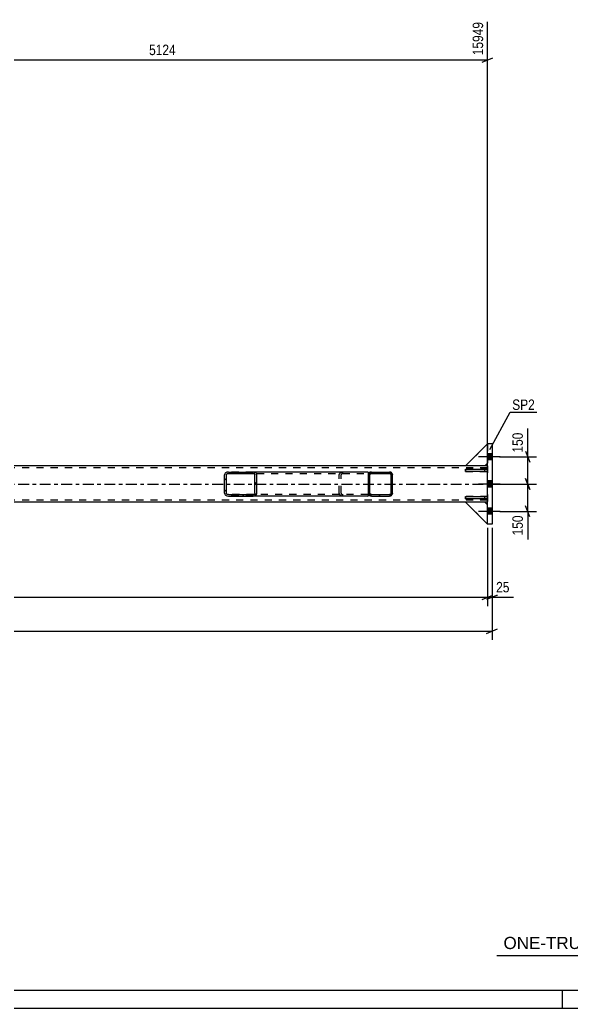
# Model space of a CAD drawing. Header units: millimetres. Extents: x -109 to 1080, y -501 to 340.
# Drawn here: x 510.8 to 662.5, y -501.5 to -230.1 of the extents above; entities that cross this region are included whole.
import ezdxf

# ---------------------------------------------------------------- set-up
doc = ezdxf.new("R2010")
doc.units = ezdxf.units.MM
doc.linetypes.add('DXK_LINE_DOT2', pattern=[3.9198, 1.9599, -1.9599])
doc.linetypes.add('DXK_LINE_DOT3', pattern=[5.9187, 2.979, -0.9799, 0.9799, -0.9799])
doc.styles.add('Arial', font='ARIAL.TTF', dxfattribs={"height": 0.2})
doc.styles.add('Arial Narrow', font='ARIALN.TTF', dxfattribs={"height": 0.2})

# ---------------------------------------------------------------- blocks, each defined once
blk = doc.blocks.new('Unknown-389666448-1162')
at = {"color": 5, "linetype": 'Continuous'}
for p, q in [((-104.17, -496.49), (1074.83, -496.49)), ((659.83, -501.49), (659.83, -496.49)), ((-109.17, -501.49), (1079.83, -501.49))]:
    blk.add_line(p, q, dxfattribs=at)
blk = doc.blocks.new('Unknown-389666448-28956')
at = {"color": 7, "linetype": 'Continuous'}
blk.add_line((641.83, -486.99), (711.83, -486.99), dxfattribs=at)
at = {"color": 7, "style": 'Arial'}
blk.add_text('ONE-TRUSS MARKED AS TR6', height=3.3428, dxfattribs=at).set_placement((643.67, -485.24))
blk = doc.blocks.new('Part-389666448-3770 - 3640')
at = {"color": 7, "linetype": 'DXK_LINE_DOT2'}
for p, q in [((638.52, -362.58), (633.27, -362.58)), ((633.27, -362.58), (639.27, -368.58)), ((639.27, -363.33), (638.52, -362.58)), ((639.27, -368.58), (639.27, -363.33))]:
    blk.add_line(p, q, dxfattribs=at)
blk = doc.blocks.new('Part-389666448-3706 - 3640')
at = {"color": 2, "linetype": 'Continuous'}
for p, q in [((633.28, -354.13), (633.28, -353.53)), ((633.28, -353.53), (639.28, -353.53)), ((639.28, -354.13), (633.28, -354.13)), ((639.28, -353.53), (639.28, -354.13))]:
    blk.add_line(p, q, dxfattribs=at)
at = {"color": 7, "linetype": 'DXK_LINE_DOT2'}
blk.add_line((638.53, -354.13), (638.53, -353.53), dxfattribs=at)
blk = doc.blocks.new('Part-389666448-3771 - 3640')
at = {"color": 7, "linetype": 'DXK_LINE_DOT2'}
for p, q in [((638.52, -362.58), (633.27, -362.58)), ((633.27, -362.58), (639.27, -368.58)), ((639.27, -363.33), (638.52, -362.58)), ((639.27, -368.58), (639.27, -363.33))]:
    blk.add_line(p, q, dxfattribs=at)
blk = doc.blocks.new('Part-389666448-3707 - 3640')
at = {"color": 7, "linetype": 'DXK_LINE_DOT2'}
for p, q in [((639.28, -361.03), (633.28, -361.03)), ((633.28, -361.03), (633.28, -361.63)), ((633.28, -361.63), (639.28, -361.63)), ((638.53, -361.63), (638.53, -361.03)), ((639.28, -361.63), (639.28, -361.03))]:
    blk.add_line(p, q, dxfattribs=at)
blk = doc.blocks.new('Part-389666448-3649 - 3640')
at = {"color": 2, "linetype": 'Continuous'}
for p, q in [((623.18, -352.58), (466.54, -352.58)), ((633.27, -352.58), (623.28, -352.58)), ((639.27, -352.58), (638.52, -352.58)), ((623.18, -362.58), (13.24, -362.58)), ((633.27, -362.58), (623.28, -362.58)), ((639.27, -362.58), (638.52, -362.58))]:
    blk.add_line(p, q, dxfattribs=at)
at = {"color": 7, "linetype": 'DXK_LINE_DOT2'}
for p, q in [((638.52, -352.58), (633.27, -352.58)), ((639.27, -352.58), (639.27, -362.58)), ((623.18, -353.18), (13.24, -353.18)), ((639.27, -353.18), (623.28, -353.18)), ((623.18, -361.98), (13.24, -361.98)), ((639.27, -361.98), (623.28, -361.98)), ((638.52, -362.58), (633.27, -362.58))]:
    blk.add_line(p, q, dxfattribs=at)
at = {"color": 7, "linetype": 'DXK_LINE_DOT3'}
for p, q in [((13.24, -357.58), (623.18, -357.58)), ((623.28, -357.58), (639.27, -357.58))]:
    blk.add_line(p, q, dxfattribs=at)
blk = doc.blocks.new('Part-389666448-3768 - 3640')
at = {"color": 7, "linetype": 'DXK_LINE_DOT2'}
for p, q in [((633.27, -352.58), (639.27, -346.58)), ((639.27, -346.58), (639.27, -351.83)), ((638.52, -352.58), (633.27, -352.58)), ((639.27, -351.83), (638.52, -352.58))]:
    blk.add_line(p, q, dxfattribs=at)
blk = doc.blocks.new('Part-389666448-3769 - 3640')
at = {"color": 2, "linetype": 'Continuous'}
for p, q in [((638.52, -362.58), (633.27, -362.58)), ((633.27, -362.58), (639.27, -368.58)), ((639.27, -363.33), (638.52, -362.58))]:
    blk.add_line(p, q, dxfattribs=at)
at = {"color": 7, "linetype": 'DXK_LINE_DOT2'}
blk.add_line((639.27, -368.58), (639.27, -363.33), dxfattribs=at)
blk = doc.blocks.new('Part-389666448-3705 - 3640')
at = {"color": 2, "linetype": 'Continuous'}
for p, q in [((633.28, -361.63), (633.28, -361.03)), ((633.28, -361.03), (639.28, -361.03)), ((639.28, -361.63), (633.28, -361.63)), ((639.28, -361.03), (639.28, -361.63))]:
    blk.add_line(p, q, dxfattribs=at)
at = {"color": 7, "linetype": 'DXK_LINE_DOT2'}
blk.add_line((638.53, -361.63), (638.53, -361.03), dxfattribs=at)
blk = doc.blocks.new('Part-389666448-3708 - 3640')
at = {"color": 7, "linetype": 'DXK_LINE_DOT2'}
for p, q in [((639.28, -353.53), (633.28, -353.53)), ((633.28, -353.53), (633.28, -354.13)), ((633.28, -354.13), (639.28, -354.13)), ((638.53, -354.13), (638.53, -353.53)), ((639.28, -354.13), (639.28, -353.53))]:
    blk.add_line(p, q, dxfattribs=at)
blk = doc.blocks.new('Part-389666448-3714 - 3640')
at = {"color": 2, "linetype": 'Continuous'}
for p, q in [((633.27, -352.58), (639.27, -346.58)), ((638.52, -352.58), (633.27, -352.58)), ((639.27, -351.83), (638.52, -352.58))]:
    blk.add_line(p, q, dxfattribs=at)
at = {"color": 7, "linetype": 'DXK_LINE_DOT2'}
blk.add_line((639.27, -351.83), (639.27, -346.58), dxfattribs=at)
blk = doc.blocks.new('Bolt-389666448-3724 - 3640')
at = {"linetype": 'Continuous'}
for points in [[(639.27, -349.25), (639.27, -350.9), (640.52, -350.9), (640.52, -349.25)], [(639.27, -349.25), (639.27, -350.9), (640.52, -350.9), (640.52, -349.25)], [(639.27, -349.25), (639.27, -350.9), (640.52, -350.9), (640.52, -349.25)], [(639.27, -349.25), (639.27, -350.9), (640.52, -350.9), (640.52, -349.25)], [(639.27, -356.75), (639.27, -358.4), (640.52, -358.4), (640.52, -356.75)], [(639.27, -356.75), (639.27, -358.4), (640.52, -358.4), (640.52, -356.75)], [(639.27, -364.25), (639.27, -365.9), (640.52, -365.9), (640.52, -364.25)], [(639.27, -364.25), (639.27, -365.9), (640.52, -365.9), (640.52, -364.25)], [(639.27, -364.25), (639.27, -365.9), (640.52, -365.9), (640.52, -364.25)], [(639.27, -364.25), (639.27, -365.9), (640.52, -365.9), (640.52, -364.25)]]:
    blk.add_hatch(color=1, dxfattribs=at).paths.add_polyline_path(points)
at = {"color": 1, "linetype": 'Continuous'}
for p, q in [((640.52, -349.25), (639.27, -349.25)), ((640.52, -349.25), (639.27, -349.25)), ((640.52, -349.25), (639.27, -349.25)), ((640.52, -349.25), (639.27, -349.25)), ((642.72, -350.08), (636.77, -350.08)), ((642.72, -350.08), (636.77, -350.08)), ((642.72, -350.08), (636.77, -350.08)), ((642.72, -350.08), (636.77, -350.08)), ((640.52, -350.9), (639.27, -350.9)), ((640.52, -350.9), (639.27, -350.9)), ((640.52, -350.9), (639.27, -350.9)), ((640.52, -350.9), (639.27, -350.9)), ((642.72, -357.58), (636.77, -357.58)), ((642.72, -357.58), (636.77, -357.58)), ((640.52, -356.75), (639.27, -356.75)), ((640.52, -356.75), (639.27, -356.75)), ((640.52, -358.4), (639.27, -358.4)), ((640.52, -358.4), (639.27, -358.4)), ((642.72, -365.08), (636.77, -365.08)), ((642.72, -365.08), (636.77, -365.08)), ((642.72, -365.08), (636.77, -365.08)), ((642.72, -365.08), (636.77, -365.08)), ((640.52, -364.25), (639.27, -364.25)), ((640.52, -364.25), (639.27, -364.25)), ((640.52, -364.25), (639.27, -364.25)), ((640.52, -364.25), (639.27, -364.25)), ((640.52, -365.9), (639.27, -365.9)), ((640.52, -365.9), (639.27, -365.9)), ((640.52, -365.9), (639.27, -365.9)), ((640.52, -365.9), (639.27, -365.9))]:
    blk.add_line(p, q, dxfattribs=at)
blk = doc.blocks.new('Part-389666448-3761 - 3640')
at = {"linetype": 'Continuous'}
h = blk.add_hatch(dxfattribs=at)
h.set_pattern_fill('', scale=0.7, style=0, pattern_type=0)
h.set_pattern_definition([(45, (612.6813, -360.8155), (-1.57154, 1.57154), [])])
h.paths.add_polyline_path([(612.38, -360.88), (612.68, -360.82), (612.94, -360.64), (613.11, -360.38), (613.18, -360.08), (613.18, -355.08), (613.11, -354.77), (612.94, -354.51), (612.68, -354.34), (612.38, -354.28), (607.38, -354.28), (607.07, -354.34), (606.81, -354.51), (606.64, -354.77), (606.58, -355.08), (606.58, -360.08), (606.64, -360.38), (606.81, -360.64), (607.07, -360.82), (607.38, -360.88)])
h.paths.add_polyline_path([(607.22, -360.45), (607.09, -360.36), (607.01, -360.23), (606.98, -360.08), (606.98, -355.08), (607.01, -354.92), (607.09, -354.79), (607.22, -354.71), (607.38, -354.68), (612.38, -354.68), (612.53, -354.71), (612.66, -354.79), (612.74, -354.92), (612.78, -355.08), (612.78, -360.08), (612.74, -360.23), (612.66, -360.36), (612.53, -360.45), (612.38, -360.48), (607.38, -360.48)])
at = {"color": 7, "linetype": 'DXK_LINE_DOT2'}
for p, q in [((606.58, -355.08), (606.64, -354.77)), ((606.58, -360.08), (606.58, -355.08)), ((607.01, -354.92), (606.98, -355.08)), ((606.98, -360.08), (606.98, -355.08)), ((607.07, -354.34), (607.38, -354.28)), ((607.38, -354.68), (607.22, -354.71)), ((607.38, -354.28), (612.38, -354.28)), ((607.38, -354.68), (612.38, -354.68)), ((612.38, -354.28), (612.68, -354.34)), ((612.53, -354.71), (612.38, -354.68)), ((612.78, -355.08), (612.74, -354.92)), ((612.78, -360.08), (612.78, -355.08)), ((613.11, -354.77), (613.18, -355.08)), ((613.18, -360.08), (613.18, -355.08)), ((606.64, -360.38), (606.58, -360.08)), ((606.98, -360.08), (607.01, -360.23)), ((607.38, -360.88), (607.07, -360.82)), ((607.22, -360.45), (607.38, -360.48)), ((607.38, -360.48), (612.38, -360.48)), ((607.38, -360.88), (612.38, -360.88)), ((612.38, -360.48), (612.53, -360.45)), ((612.68, -360.82), (612.38, -360.88)), ((612.74, -360.23), (612.78, -360.08)), ((613.18, -360.08), (613.11, -360.38))]:
    blk.add_line(p, q, dxfattribs=at)
at = {"color": 2, "linetype": 'Continuous'}
for p, q in [((606.64, -354.77), (606.58, -355.08)), ((606.58, -360.08), (606.58, -355.08)), ((606.98, -355.08), (607.01, -354.92)), ((606.98, -360.08), (606.98, -355.08)), ((607.38, -354.28), (607.07, -354.34)), ((607.22, -354.71), (607.38, -354.68)), ((607.38, -354.28), (612.38, -354.28)), ((607.38, -354.68), (612.38, -354.68)), ((612.68, -354.34), (612.38, -354.28)), ((612.38, -354.68), (612.53, -354.71)), ((612.74, -354.92), (612.78, -355.08)), ((612.78, -360.08), (612.78, -355.08)), ((613.18, -355.08), (613.11, -354.77)), ((613.18, -360.08), (613.18, -355.08)), ((606.58, -360.08), (606.64, -360.38)), ((607.01, -360.23), (606.98, -360.08)), ((607.07, -360.82), (607.38, -360.88)), ((607.38, -360.48), (607.22, -360.45)), ((607.38, -360.48), (612.38, -360.48)), ((607.38, -360.88), (612.38, -360.88)), ((612.53, -360.45), (612.38, -360.48)), ((612.38, -360.88), (612.68, -360.82)), ((612.78, -360.08), (612.74, -360.23)), ((613.11, -360.38), (613.18, -360.08))]:
    blk.add_line(p, q, dxfattribs=at)
at = {"color": 7, "linetype": 'DXK_LINE_DOT3'}
blk.add_line((609.88, -357.58), (609.88, -357.58), dxfattribs=at)
at = {"color": 7, "linetype": 'DXK_LINE_DOT2'}
for centre, radius, start, end in [((607.38, -355.08), 0.8, 112.5, 157.5), ((607.38, -355.08), 0.4, 112.5, 157.5), ((612.38, -355.08), 0.4, 22.5, 67.5), ((612.38, -355.08), 0.8, 22.5, 67.5), ((607.38, -360.08), 0.8, 202.5, 247.5), ((607.38, -360.08), 0.4, 202.5, 247.5), ((612.38, -360.08), 0.4, 292.5, 337.5), ((612.38, -360.08), 0.8, 292.5, 337.5)]:
    blk.add_arc(centre, radius, start, end, dxfattribs=at)
at = {"color": 2, "linetype": 'Continuous'}
for centre, radius, start, end in [((607.38, -355.08), 0.8, 112.5, 157.5), ((607.38, -355.08), 0.4, 112.5, 157.5), ((612.38, -355.08), 0.4, 22.5, 67.5), ((612.38, -355.08), 0.8, 22.5, 67.5), ((607.38, -360.08), 0.8, 202.5, 247.5), ((607.38, -360.08), 0.4, 202.5, 247.5), ((612.38, -360.08), 0.4, 292.5, 337.5), ((612.38, -360.08), 0.8, 292.5, 337.5)]:
    blk.add_arc(centre, radius, start, end, dxfattribs=at)
blk = doc.blocks.new('Part-389666448-3767 - 3640')
at = {"color": 7, "linetype": 'DXK_LINE_DOT2'}
for p, q in [((633.27, -352.58), (639.27, -346.58)), ((639.27, -346.58), (639.27, -351.83)), ((638.52, -352.58), (633.27, -352.58)), ((639.27, -351.83), (638.52, -352.58))]:
    blk.add_line(p, q, dxfattribs=at)
blk = doc.blocks.new('Part-389666448-3782 - 3640')
at = {"color": 2, "linetype": 'Continuous'}
for p, q in [((639.27, -368.58), (639.27, -346.58)), ((640.52, -346.58), (639.27, -346.58)), ((640.52, -346.58), (640.52, -368.58)), ((640.52, -368.58), (639.27, -368.58))]:
    blk.add_line(p, q, dxfattribs=at)
blk = doc.blocks.new('Part-389666448-3784 - 3640')
at = {"linetype": 'Continuous'}
h = blk.add_hatch(dxfattribs=at)
h.set_pattern_fill('', scale=0.7, style=0, pattern_type=0)
h.set_pattern_definition([(45, (575.3048, -360.8155), (-1.57154, 1.57154), [])])
h.paths.add_polyline_path([(574.89, -360.88), (575.3, -360.82), (575.66, -360.64), (575.89, -360.38), (575.97, -360.08), (575.97, -355.08), (575.89, -354.77), (575.66, -354.51), (575.3, -354.34), (574.89, -354.28), (568.12, -354.28), (567.7, -354.34), (567.35, -354.51), (567.11, -354.77), (567.03, -355.08), (567.03, -360.08), (567.11, -360.38), (567.35, -360.64), (567.7, -360.82), (568.12, -360.88)])
h.paths.add_polyline_path([(567.91, -360.45), (567.73, -360.36), (567.61, -360.23), (567.57, -360.08), (567.57, -355.08), (567.61, -354.92), (567.73, -354.79), (567.91, -354.71), (568.12, -354.68), (574.89, -354.68), (575.1, -354.71), (575.27, -354.79), (575.39, -354.92), (575.43, -355.08), (575.43, -360.08), (575.39, -360.23), (575.27, -360.36), (575.1, -360.45), (574.89, -360.48), (568.12, -360.48)])
at = {"color": 2, "linetype": 'Continuous'}
for p, q in [((567.11, -354.77), (567.03, -355.08)), ((567.03, -360.08), (567.03, -355.08)), ((567.57, -355.08), (567.61, -354.92)), ((567.57, -360.08), (567.57, -355.08)), ((568.12, -354.28), (567.7, -354.34)), ((567.91, -354.71), (568.12, -354.68)), ((568.12, -354.28), (574.89, -354.28)), ((568.12, -354.68), (574.89, -354.68)), ((606.41, -354.28), (574.89, -354.28)), ((575.3, -354.34), (574.89, -354.28)), ((574.89, -354.68), (575.1, -354.71)), ((575.39, -354.92), (575.43, -355.08)), ((575.43, -360.08), (575.43, -355.08)), ((575.97, -355.08), (575.89, -354.77)), ((575.97, -360.08), (575.97, -355.08)), ((606.41, -354.28), (606.58, -354.3)), ((606.58, -354.3), (606.58, -354.34)), ((606.58, -354.34), (606.58, -354.51)), ((606.58, -354.51), (606.58, -355.08)), ((567.03, -360.08), (567.11, -360.38)), ((567.61, -360.23), (567.57, -360.08)), ((567.7, -360.82), (568.12, -360.88)), ((568.12, -360.48), (567.91, -360.45)), ((568.12, -360.48), (574.89, -360.48)), ((568.12, -360.88), (574.89, -360.88)), ((575.1, -360.45), (574.89, -360.48)), ((574.89, -360.88), (575.3, -360.82)), ((606.41, -360.88), (574.89, -360.88)), ((575.43, -360.08), (575.39, -360.23)), ((575.89, -360.38), (575.97, -360.08)), ((606.41, -360.88), (606.58, -360.85)), ((606.58, -360.85), (606.58, -360.08))]:
    blk.add_line(p, q, dxfattribs=at)
at = {"color": 7, "linetype": 'DXK_LINE_DOT2'}
for p, q in [((574.89, -354.28), (568.12, -354.28)), ((568.12, -354.68), (606.41, -354.68)), ((598.55, -355.08), (598.63, -354.77)), ((598.55, -360.08), (598.55, -355.08)), ((599.13, -354.92), (599.09, -355.08)), ((599.09, -360.08), (599.09, -355.08)), ((599.22, -354.34), (599.63, -354.28)), ((599.63, -354.68), (599.42, -354.71)), ((606.41, -354.68), (606.58, -354.7)), ((606.58, -354.3), (606.58, -354.3)), ((606.58, -354.51), (606.58, -354.7)), ((606.58, -360.08), (606.58, -354.77)), ((606.41, -360.48), (568.12, -360.48)), ((574.89, -360.88), (568.12, -360.88)), ((598.63, -360.38), (598.55, -360.08)), ((599.09, -360.08), (599.13, -360.23)), ((599.63, -360.88), (599.22, -360.82)), ((599.42, -360.45), (599.63, -360.48)), ((606.41, -360.48), (606.58, -360.45))]:
    blk.add_line(p, q, dxfattribs=at)
at = {"color": 2, "linetype": 'Continuous'}
for centre, radius, start, end in [((567.95, -355.29), 0.991, 104.8339, 148.0221), ((568.03, -355.19), 0.495, 104.8339, 148.0221), ((574.97, -355.19), 0.495, 31.9779, 75.1661), ((575.05, -355.29), 0.991, 31.9779, 75.1661), ((567.95, -359.86), 0.991, 211.9779, 255.1661), ((568.03, -359.97), 0.495, 211.9779, 255.1661), ((574.97, -359.97), 0.495, 284.8339, 328.0221), ((575.05, -359.86), 0.991, 284.8339, 328.0221)]:
    blk.add_arc(centre, radius, start, end, dxfattribs=at)
at = {"color": 7, "linetype": 'DXK_LINE_DOT2'}
for centre, radius, start, end in [((599.47, -355.29), 0.991, 104.8339, 148.0221), ((599.55, -355.19), 0.495, 104.8339, 148.0221), ((599.47, -359.86), 0.991, 211.9779, 255.1661), ((599.55, -359.97), 0.495, 211.9779, 255.1661)]:
    blk.add_arc(centre, radius, start, end, dxfattribs=at)
blk = doc.blocks.new('StraightDimension-389666448-3828 - 3640')
at = {"color": 7, "linetype": 'Continuous'}
for p, q in [((639.27, -369.58), (639.27, -391.07)), ((-2.86, -388.67), (639.27, -388.67)), ((637.77, -389.27), (640.77, -388.07))]:
    blk.add_line(p, q, dxfattribs=at)
blk = doc.blocks.new('StraightDimension-389666448-3852 - 3640')
at = {"color": 7, "linetype": 'Continuous'}
for p, q in [((639.27, -369.58), (639.27, -391.07)), ((640.52, -369.58), (640.52, -391.07)), ((637.77, -389.27), (640.77, -388.07)), ((642.02, -388.07), (639.02, -389.27)), ((639.27, -388.67), (640.52, -388.67))]:
    blk.add_line(p, q, dxfattribs=at)
at = {"color": 0}
blk.add_wipeout([(645.91, -387.92), (645.91, -383.72), (641.05, -383.72), (641.05, -387.92)], dxfattribs=at)
at = {"color": 7, "linetype": 'Continuous'}
blk.add_line((640.52, -388.67), (646.43, -388.67), dxfattribs=at)
blk.add_line((640.52, -388.67), (646.43, -388.67), dxfattribs=at)
at = {"color": 3, "style": 'Arial Narrow'}
blk.add_text('25', height=2.863, dxfattribs=at).set_placement((641.65, -387.32))
blk = doc.blocks.new('StraightDimension-389666448-3870 - 3640')
at = {"color": 7, "linetype": 'Continuous'}
for p, q in [((640.52, -369.58), (640.52, -400.38)), ((-4.11, -397.98), (640.52, -397.98)), ((639.02, -398.58), (642.02, -397.38))]:
    blk.add_line(p, q, dxfattribs=at)
blk = doc.blocks.new('StraightDimension-389666448-11659 - 3640')
at = {"color": 7, "linetype": 'Continuous'}
for p, q in [((460.74, -252.13), (460.74, -230.73)), ((639.27, -351.58), (639.27, -230.73)), ((462.24, -240.57), (459.24, -241.77)), ((460.74, -241.17), (639.27, -241.17)), ((637.77, -241.77), (640.77, -240.57))]:
    blk.add_line(p, q, dxfattribs=at)
at = {"color": 0, "linetype": 'Continuous'}
blk.add_wipeout([(638.67, -230.13), (634.47, -230.13), (634.47, -240.47), (638.67, -240.47)], dxfattribs=at)
at = {"color": 0}
blk.add_wipeout([(554.26, -240.42), (554.26, -236.22), (545.75, -236.22), (545.75, -240.42)], dxfattribs=at)
at = {"color": 3, "linetype": 'Continuous', "style": 'Arial Narrow'}
blk.add_text('15949', height=2.863, rotation=90.0002, dxfattribs=at).set_placement((638.07, -239.87))
at = {"color": 3, "style": 'Arial Narrow'}
blk.add_text('5124', height=2.863, dxfattribs=at).set_placement((546.35, -239.82))
blk = doc.blocks.new('StraightDimension-389666448-28145 - 3640')
at = {"color": 7, "linetype": 'Continuous'}
for p, q in [((649.73, -348.58), (650.93, -351.58)), ((642.53, -350.08), (652.73, -350.08)), ((650.33, -357.58), (650.33, -350.08)), ((640.27, -357.58), (652.73, -357.58)), ((650.93, -359.08), (649.73, -356.08))]:
    blk.add_line(p, q, dxfattribs=at)
at = {"color": 0}
blk.add_wipeout([(649.58, -342.87), (645.38, -342.87), (645.38, -349.55), (649.58, -349.55)], dxfattribs=at)
at = {"color": 7, "linetype": 'Continuous'}
blk.add_line((650.33, -350.08), (650.33, -342.34), dxfattribs=at)
blk.add_line((650.33, -350.08), (650.33, -342.34), dxfattribs=at)
at = {"color": 3, "style": 'Arial Narrow'}
blk.add_text('150', height=2.863, rotation=90.0002, dxfattribs=at).set_placement((648.98, -348.95))
blk = doc.blocks.new('StraightDimension-389666448-28146 - 3640')
at = {"color": 7, "linetype": 'Continuous'}
for p, q in [((640.27, -357.58), (652.73, -357.58)), ((649.73, -356.08), (650.93, -359.08)), ((650.33, -365.08), (650.33, -357.58)), ((650.93, -366.58), (649.73, -363.58)), ((642.7, -365.08), (652.73, -365.08))]:
    blk.add_line(p, q, dxfattribs=at)
at = {"color": 0}
blk.add_wipeout([(649.58, -365.6), (645.38, -365.6), (645.38, -372.29), (649.58, -372.29)], dxfattribs=at)
at = {"color": 7, "linetype": 'Continuous'}
blk.add_line((650.33, -365.08), (650.33, -372.81), dxfattribs=at)
blk.add_line((650.33, -365.08), (650.33, -372.81), dxfattribs=at)
at = {"color": 3, "style": 'Arial Narrow'}
blk.add_text('150', height=2.863, rotation=90.0002, dxfattribs=at).set_placement((648.98, -371.69))
blk = doc.blocks.new('Mark-389666448-3778 - 3640')
at = {"color": 0}
blk.add_wipeout([(652.27, -337.24), (652.27, -334.24), (646.06, -334.24), (646.06, -337.24)], dxfattribs=at)
blk.add_wipeout([(652.27, -337.24), (652.27, -334.24), (646.06, -334.24), (646.06, -337.24)], dxfattribs=at)
at = {"color": 30, "linetype": 'Continuous'}
for p, q in [((639.95, -348.14), (645.46, -337.84)), ((645.46, -337.84), (652.87, -337.84))]:
    blk.add_line(p, q, dxfattribs=at)
at = {"color": 3, "style": 'Arial Narrow'}
blk.add_text('SP2', height=2.863, dxfattribs=at).set_placement((646.06, -337.24))

msp = doc.modelspace()

# ---------------------------------------------------------------- block references
for name in ['Unknown-389666448-1162', 'Part-389666448-3768 - 3640', 'Part-389666448-3714 - 3640', 'Part-389666448-3767 - 3640', 'Part-389666448-3782 - 3640', 'Bolt-389666448-3724 - 3640', 'Part-389666448-3649 - 3640', 'Part-389666448-3784 - 3640', 'Part-389666448-3761 - 3640', 'Part-389666448-3706 - 3640', 'Part-389666448-3708 - 3640', 'Part-389666448-3770 - 3640', 'Part-389666448-3771 - 3640', 'Part-389666448-3769 - 3640', 'Part-389666448-3707 - 3640', 'Part-389666448-3705 - 3640', 'Unknown-389666448-28956']:
    msp.add_blockref(name, (0, 0))

# ---------------------------------------------------------------- next in the draw order: block references
for name in ['StraightDimension-389666448-11659 - 3640', 'StraightDimension-389666448-3828 - 3640']:
    msp.add_blockref(name, (0, 0))

# ---------------------------------------------------------------- next in the draw order: block references
for name in ['StraightDimension-389666448-28145 - 3640', 'StraightDimension-389666448-3852 - 3640']:
    msp.add_blockref(name, (0, 0))

# ---------------------------------------------------------------- next in the draw order: block references
for name in ['Mark-389666448-3778 - 3640', 'StraightDimension-389666448-3870 - 3640']:
    msp.add_blockref(name, (0, 0))

# ---------------------------------------------------------------- next in the draw order: block references
msp.add_blockref('StraightDimension-389666448-28146 - 3640', (0, 0))

doc.saveas('drawing.dxf')
